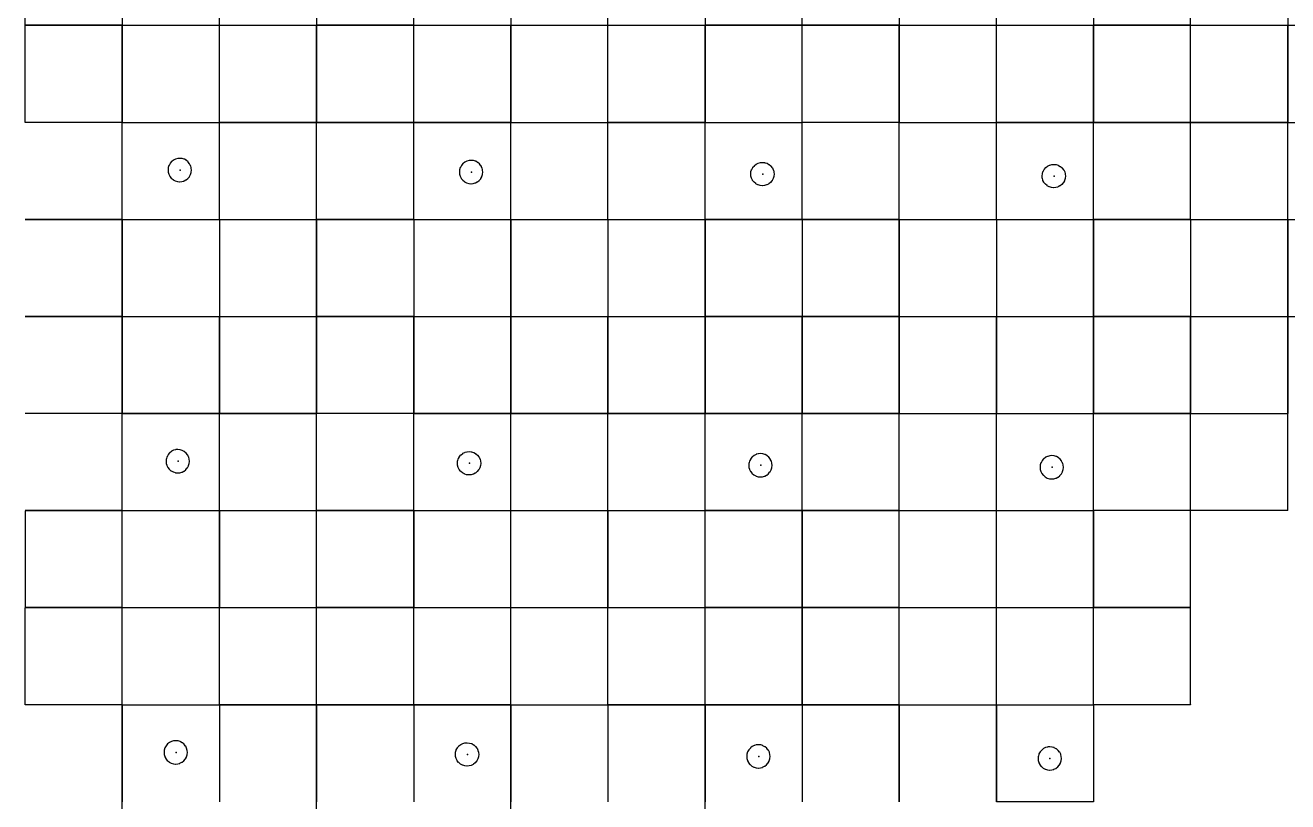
# Model space of a CAD drawing. Header units: metres. Extents: x 0 to 398, y -24 to 612.
# Drawn here: x 108 to 225, y 135 to 207 of the extents above; entities that cross this region are included whole.
import ezdxf

# ---------------------------------------------------------------- set-up
doc = ezdxf.new("R2010")
doc.units = ezdxf.units.M
doc.layers.add('LAYER_01_CUT', color=7, linetype='Continuous')
doc.layers.add('LAYER_04_GRID', color=7, linetype='Continuous')

msp = doc.modelspace()

# ---------------------------------------------------------------- linework, layer by layer
at = {"layer": 'LAYER_01_CUT'}
for points in [[(116.99, 198), (108, 198), (108, 206.99), (108, 207), (108, 215.99), (108, 216), (108, 224.99)], [(134.99, 198), (126, 198), (126, 206.99), (126, 207), (126, 215.99), (126, 216), (126, 224.99)], [(152.99, 198), (144, 198), (144, 206.99), (144, 207), (144, 215.99), (144, 216), (144, 224.99)], [(170.99, 198), (162, 198), (162, 206.99), (162, 207), (162, 215.99), (162, 216), (162, 224.99)], [(188.99, 198), (180, 198), (180, 206.99), (180, 207), (180, 215.99), (180, 216), (180, 224.99)], [(206.99, 198), (198, 198), (198, 206.99), (198, 207), (198, 215.99), (198, 216), (198, 224.99)], [(224.99, 198), (216, 198), (216, 206.99), (216, 207), (216, 215.99), (216, 216), (216, 224.99)], [(117, 215.99), (117, 207), (117, 207.01)], [(135, 215.99), (135, 207), (135, 207.01)], [(153, 215.99), (153, 207), (153, 207.01)], [(171, 215.99), (171, 207), (171, 207.01)], [(189, 215.99), (189, 207), (189, 207.01)], [(207, 215.99), (207, 207), (207, 207.01)], [(225, 215.99), (225, 207), (225, 207.01)], [(108, 207), (116.99, 207)], [(108, 207), (108.01, 207)], [(117, 207), (108.01, 207)], [(117, 207), (116.99, 207)], [(117, 198.01), (117, 207)], [(117, 207), (117, 206.99)], [(117, 207), (125.99, 207)], [(117, 207), (117.01, 207)], [(117, 206.99), (117, 198), (125.99, 198)], [(117.01, 207), (126, 207)], [(125.99, 207), (126, 207)], [(126, 207), (126, 207.01)], [(126.01, 207), (126, 207)], [(126, 198.01), (126, 207)], [(126, 207), (134.99, 207)], [(126.01, 207), (135, 207)], [(135, 207), (134.99, 207)], [(135, 198.01), (135, 207)], [(135, 207), (135, 206.99)], [(135, 207), (143.99, 207)], [(135, 207), (135.01, 207)], [(135, 206.99), (135, 198), (143.99, 198)], [(144, 207), (135.01, 207)], [(144, 207), (143.99, 207)], [(144, 207), (144, 207.01)], [(144, 198.01), (144, 207)], [(144, 207), (152.99, 207)], [(144, 207), (144.01, 207)], [(144.01, 207), (153, 207)], [(152.99, 207), (153, 207)], [(153.01, 207), (153, 207)], [(153, 198.01), (153, 207)], [(153, 207), (153, 206.99)], [(153, 207), (161.99, 207)], [(153, 206.99), (153, 198), (161.99, 198)], [(153.01, 207), (162, 207)], [(162, 207), (161.99, 207)], [(162, 207), (162, 207.01)], [(162, 198.01), (162, 207)], [(162, 207), (170.99, 207)], [(162, 207), (162.01, 207)], [(162.01, 207), (171, 207)], [(170.99, 207), (171, 207)], [(179.99, 207), (171, 207)], [(171.01, 207), (171, 207)], [(171, 198.01), (171, 207)], [(171, 207), (171, 206.99)], [(171, 206.99), (171, 198), (179.99, 198)], [(171.01, 207), (180, 207)], [(179.99, 207), (180, 207)], [(180, 207), (180, 207.01)], [(180, 198.01), (180, 207)], [(180, 207), (188.99, 207)], [(180, 207), (180.01, 207)], [(189, 207), (180.01, 207)], [(189, 207), (188.99, 207)], [(189, 198.01), (189, 207)], [(189, 207), (189, 206.99)], [(189, 207), (197.99, 207)], [(189, 207), (189.01, 207)], [(189, 206.99), (189, 198), (197.99, 198)], [(189.01, 207), (198, 207)], [(197.99, 207), (198, 207)], [(198, 207), (198, 207.01)], [(198.01, 207), (198, 207)], [(198, 198.01), (198, 207)], [(198, 207), (206.99, 207)], [(198.01, 207), (207, 207)], [(207, 207), (206.99, 207)], [(207, 198.01), (207, 207)], [(207, 207), (207, 206.99)], [(207, 207), (215.99, 207)], [(207, 207), (207.01, 207)], [(207, 206.99), (207, 198), (215.99, 198)], [(216, 207), (207.01, 207)], [(216, 207), (215.99, 207)], [(216, 207), (216, 207.01)], [(216, 198.01), (216, 207)], [(216, 207), (224.99, 207)], [(216, 207), (216.01, 207)], [(216.01, 207), (225, 207)], [(224.99, 207), (225, 207)], [(225.01, 207), (225, 207)], [(225, 198.01), (225, 207)], [(225, 207), (225, 206.99)], [(225, 207), (233.99, 207)], [(225, 206.99), (225, 198), (233.99, 198)], [(108, 198), (108.01, 198)], [(117, 198), (108.01, 198)], [(117, 198), (116.99, 198)], [(116.99, 180), (117, 180), (117, 188.99), (117, 189), (117, 197.99)], [(117, 198.01), (117, 198)], [(117, 197.99), (117, 198)], [(117, 189.01), (117, 198)], [(117, 198), (117.01, 198)], [(117.01, 198), (126, 198)], [(125.99, 198), (126, 198)], [(125.99, 189), (126, 189), (126, 197.99)], [(126, 198.01), (126, 198)], [(126.01, 198), (126, 198)], [(126, 197.99), (126, 198)], [(126, 189.01), (126, 198)], [(126.01, 198), (135, 198)], [(135, 198), (134.99, 198)], [(134.99, 180), (135, 180), (135, 188.99), (135, 189), (135, 197.99)], [(135, 198.01), (135, 198)], [(135, 197.99), (135, 198)], [(135, 189.01), (135, 198)], [(135, 198), (135.01, 198)], [(144, 198), (135.01, 198)], [(144, 198), (143.99, 198)], [(143.99, 189), (144, 189), (144, 197.99)], [(144, 198.01), (144, 198)], [(144, 197.99), (144, 198)], [(144, 189.01), (144, 198)], [(144, 198), (144.01, 198)], [(144.01, 198), (153, 198)], [(152.99, 198), (153, 198)], [(152.99, 180), (153, 180), (153, 188.99), (153, 189), (153, 197.99)], [(153, 198.01), (153, 198)], [(153.01, 198), (153, 198)], [(153, 197.99), (153, 198)], [(153, 189.01), (153, 198)], [(153.01, 198), (162, 198)], [(162, 198), (161.99, 198)], [(161.99, 189), (162, 189), (162, 197.99)], [(162, 198.01), (162, 198)], [(162, 197.99), (162, 198)], [(162, 189.01), (162, 198)], [(162, 198), (162.01, 198)], [(162.01, 198), (171, 198)], [(170.99, 198), (171, 198)], [(170.99, 180), (171, 180), (171, 188.99), (171, 189), (171, 197.99)], [(171, 198.01), (171, 198)], [(171.01, 198), (171, 198)], [(171, 197.99), (171, 198)], [(171, 189.01), (171, 198)], [(171.01, 198), (180, 198)], [(179.99, 198), (180, 198)], [(179.99, 189), (180, 189), (180, 197.99)], [(180, 198.01), (180, 198)], [(180, 197.99), (180, 198)], [(180, 189.01), (180, 198)], [(180, 198), (180.01, 198)], [(189, 198), (180.01, 198)], [(189, 198), (188.99, 198)], [(188.99, 180), (189, 180), (189, 188.99), (189, 189), (189, 197.99)], [(189, 198.01), (189, 198)], [(189, 197.99), (189, 198)], [(189, 189.01), (189, 198)], [(189, 198), (189.01, 198)], [(189.01, 198), (198, 198)], [(197.99, 198), (198, 198)], [(197.99, 189), (198, 189), (198, 197.99)], [(198, 198.01), (198, 198)], [(198.01, 198), (198, 198)], [(198, 197.99), (198, 198)], [(198, 189.01), (198, 198)], [(198.01, 198), (207, 198)], [(207, 198), (206.99, 198)], [(206.99, 180), (207, 180), (207, 188.99), (207, 189), (207, 197.99)], [(207, 198.01), (207, 198)], [(207, 197.99), (207, 198)], [(207, 189.01), (207, 198)], [(207, 198), (207.01, 198)], [(216, 198), (207.01, 198)], [(216, 198), (215.99, 198)], [(215.99, 189), (216, 189), (216, 197.99)], [(216, 198.01), (216, 198)], [(216, 197.99), (216, 198)], [(216, 189.01), (216, 198)], [(216, 198), (216.01, 198)], [(216.01, 198), (225, 198)], [(224.99, 198), (225, 198)], [(224.99, 180), (225, 180), (225, 188.99), (225, 189), (225, 197.99)], [(225, 198.01), (225, 198)], [(225.01, 198), (225, 198)], [(225, 197.99), (225, 198)], [(225, 189.01), (225, 198)], [(123.24, 194.16), (123.23, 194.16), (123.11, 194.32), (123.1, 194.33), (122.95, 194.46), (122.93, 194.47), (122.93, 194.48), (122.75, 194.57), (122.74, 194.58), (122.73, 194.58), (122.55, 194.64), (122.54, 194.64), (122.53, 194.64), (122.34, 194.66), (122.33, 194.66), (122.32, 194.66), (122.14, 194.65), (122.14, 194.64), (122.13, 194.64), (121.94, 194.59), (121.94, 194.59), (121.93, 194.59), (121.75, 194.5), (121.74, 194.49), (121.74, 194.49), (121.58, 194.36), (121.57, 194.36), (121.44, 194.2), (121.43, 194.19), (121.42, 194.18), (121.33, 194), (121.32, 194), (121.32, 193.99), (121.26, 193.8), (121.26, 193.79), (121.26, 193.78), (121.24, 193.59), (121.24, 193.58), (121.24, 193.58), (121.25, 193.4), (121.26, 193.39), (121.26, 193.38), (121.31, 193.2), (121.31, 193.19), (121.31, 193.18), (121.4, 193), (121.41, 193), (121.41, 192.99), (121.54, 192.83), (121.54, 192.82), (121.7, 192.69), (121.71, 192.68), (121.72, 192.68), (121.9, 192.58), (121.9, 192.58), (121.91, 192.57), (122.1, 192.52), (122.11, 192.51), (122.12, 192.51), (122.31, 192.49), (122.32, 192.49), (122.32, 192.49), (122.5, 192.51), (122.51, 192.51), (122.52, 192.51), (122.7, 192.56), (122.71, 192.57), (122.72, 192.57), (122.9, 192.66), (122.9, 192.66), (122.91, 192.67), (123.07, 192.79), (123.08, 192.8), (123.21, 192.95), (123.22, 192.97), (123.22, 192.97), (123.32, 193.15), (123.32, 193.16), (123.33, 193.17), (123.38, 193.35), (123.39, 193.36), (123.39, 193.37), (123.41, 193.56), (123.41, 193.57), (123.41, 193.58), (123.39, 193.76), (123.39, 193.76), (123.39, 193.77), (123.34, 193.96), (123.34, 193.96), (123.33, 193.97), (123.24, 194.15), (123.24, 194.16)], [(148.33, 193.82), (148.32, 193.81), (148.32, 193.8), (148.26, 193.61), (148.26, 193.6), (148.26, 193.6), (148.24, 193.41), (148.24, 193.4), (148.24, 193.39), (148.25, 193.21), (148.25, 193.2), (148.26, 193.2), (148.31, 193.01), (148.31, 193), (148.31, 193), (148.4, 192.82), (148.41, 192.81), (148.41, 192.8), (148.54, 192.64), (148.54, 192.64), (148.7, 192.51), (148.71, 192.5), (148.72, 192.49), (148.9, 192.4), (148.9, 192.39), (148.91, 192.39), (149.1, 192.33), (149.11, 192.33), (149.12, 192.33), (149.31, 192.31), (149.31, 192.31), (149.32, 192.31), (149.5, 192.32), (149.51, 192.32), (149.52, 192.33), (149.7, 192.38), (149.71, 192.38), (149.72, 192.38), (149.89, 192.47), (149.9, 192.48), (149.91, 192.48), (150.07, 192.61), (150.07, 192.61), (150.21, 192.77), (150.22, 192.78), (150.22, 192.79), (150.32, 192.96), (150.32, 192.97), (150.32, 192.98), (150.38, 193.17), (150.38, 193.18), (150.39, 193.18), (150.4, 193.37), (150.41, 193.38), (150.4, 193.39), (150.39, 193.57), (150.39, 193.58), (150.39, 193.59), (150.34, 193.77), (150.33, 193.78), (150.33, 193.79), (150.24, 193.96), (150.24, 193.97), (150.23, 193.98), (150.11, 194.14), (150.1, 194.14), (149.95, 194.27), (149.93, 194.29), (149.93, 194.29), (149.75, 194.39), (149.74, 194.39), (149.73, 194.39), (149.54, 194.45), (149.54, 194.45), (149.53, 194.45), (149.34, 194.47), (149.33, 194.47), (149.32, 194.47), (149.14, 194.46), (149.13, 194.46), (149.13, 194.46), (148.94, 194.4), (148.94, 194.4), (148.93, 194.4), (148.75, 194.31), (148.74, 194.31), (148.74, 194.3), (148.58, 194.18), (148.57, 194.17), (148.44, 194.01), (148.43, 194), (148.42, 193.99), (148.33, 193.82)], [(175.71, 192.31), (175.7, 192.32), (175.54, 192.45), (175.54, 192.46), (175.41, 192.62), (175.41, 192.62), (175.4, 192.63), (175.31, 192.81), (175.31, 192.82), (175.31, 192.83), (175.26, 193.01), (175.25, 193.02), (175.25, 193.02), (175.24, 193.2), (175.24, 193.21), (175.24, 193.22), (175.26, 193.41), (175.26, 193.42), (175.26, 193.43), (175.32, 193.61), (175.32, 193.62), (175.33, 193.63), (175.42, 193.81), (175.43, 193.81), (175.44, 193.83), (175.57, 193.98), (175.58, 193.99), (175.73, 194.11), (175.74, 194.12), (175.75, 194.12), (175.93, 194.21), (175.93, 194.22), (175.94, 194.22), (176.13, 194.27), (176.13, 194.27), (176.14, 194.27), (176.32, 194.29), (176.33, 194.29), (176.34, 194.29), (176.53, 194.27), (176.54, 194.27), (176.54, 194.26), (176.73, 194.21), (176.74, 194.2), (176.75, 194.2), (176.92, 194.1), (176.93, 194.1), (176.95, 194.09), (177.1, 193.96), (177.11, 193.95), (177.23, 193.79), (177.24, 193.78), (177.24, 193.78), (177.33, 193.6), (177.33, 193.59), (177.34, 193.58), (177.39, 193.4), (177.39, 193.39), (177.39, 193.38), (177.4, 193.2), (177.4, 193.2), (177.4, 193.19), (177.38, 193), (177.38, 192.99), (177.38, 192.98), (177.32, 192.79), (177.32, 192.79), (177.32, 192.78), (177.22, 192.6), (177.22, 192.59), (177.2, 192.58), (177.07, 192.42), (177.07, 192.42), (176.91, 192.29), (176.9, 192.29), (176.89, 192.28), (176.72, 192.2), (176.71, 192.19), (176.7, 192.19), (176.52, 192.14), (176.51, 192.14), (176.5, 192.14), (176.32, 192.12), (176.31, 192.12), (176.31, 192.12), (176.12, 192.14), (176.11, 192.14), (176.1, 192.14), (175.91, 192.2), (175.9, 192.2), (175.9, 192.21), (175.72, 192.3), (175.71, 192.31)], [(202.93, 194.03), (202.93, 194.03), (202.94, 194.03), (203.13, 194.08), (203.13, 194.08), (203.14, 194.09), (203.32, 194.1), (203.33, 194.1), (203.34, 194.1), (203.53, 194.08), (203.54, 194.08), (203.54, 194.08), (203.73, 194.02), (203.74, 194.02), (203.75, 194.01), (203.92, 193.92), (203.93, 193.91), (203.94, 193.9), (204.1, 193.77), (204.11, 193.76), (204.23, 193.6), (204.24, 193.6), (204.24, 193.59), (204.33, 193.41), (204.33, 193.4), (204.34, 193.4), (204.39, 193.21), (204.39, 193.2), (204.39, 193.2), (204.4, 193.02), (204.4, 193.01), (204.4, 193), (204.38, 192.81), (204.38, 192.8), (204.38, 192.8), (204.32, 192.61), (204.32, 192.6), (204.32, 192.59), (204.22, 192.41), (204.22, 192.41), (204.2, 192.39), (204.07, 192.24), (204.07, 192.23), (203.91, 192.11), (203.9, 192.1), (203.89, 192.1), (203.72, 192.01), (203.71, 192.01), (203.7, 192), (203.52, 191.95), (203.51, 191.95), (203.5, 191.95), (203.32, 191.93), (203.31, 191.93), (203.3, 191.93), (203.11, 191.95), (203.11, 191.96), (203.1, 191.96), (202.91, 192.02), (202.9, 192.02), (202.89, 192.02), (202.72, 192.12), (202.71, 192.12), (202.7, 192.13), (202.54, 192.26), (202.54, 192.27), (202.41, 192.43), (202.41, 192.44), (202.4, 192.45), (202.31, 192.62), (202.31, 192.63), (202.31, 192.64), (202.26, 192.82), (202.25, 192.83), (202.25, 192.84), (202.24, 193.02), (202.24, 193.03), (202.24, 193.03), (202.26, 193.22), (202.26, 193.23), (202.26, 193.24), (202.32, 193.43), (202.32, 193.44), (202.33, 193.44), (202.42, 193.62), (202.43, 193.63), (202.44, 193.64), (202.57, 193.8), (202.57, 193.8), (202.73, 193.93), (202.74, 193.93), (202.75, 193.94), (202.93, 194.03)], [(108, 189), (116.99, 189)], [(108, 189), (108.01, 189)], [(117, 189), (108.01, 189)], [(117, 189), (116.99, 189)], [(117, 189), (117, 189.01)], [(117, 189), (117, 180.01)], [(117, 189), (125.99, 189)], [(117, 189), (117.01, 189)], [(117.01, 189), (126, 189)], [(126, 189), (126, 189.01)], [(126.01, 189), (126, 189)], [(126, 189), (126, 188.99)], [(126, 189), (126, 180.01)], [(126, 189), (134.99, 189)], [(126, 188.99), (126, 180), (126, 180.01)], [(126.01, 189), (135, 189)], [(135, 189), (134.99, 189)], [(135, 189), (135, 189.01)], [(135, 189), (135, 180.01)], [(135, 189), (143.99, 189)], [(135, 189), (135.01, 189)], [(144, 189), (135.01, 189)], [(144, 189), (144, 189.01)], [(144, 189), (144, 188.99)], [(144, 189), (144, 180.01)], [(144, 189), (152.99, 189)], [(144, 189), (144.01, 189)], [(144, 188.99), (144, 180), (144, 180.01)], [(144.01, 189), (153, 189)], [(152.99, 189), (153, 189)], [(153, 189), (153, 189.01)], [(153.01, 189), (153, 189)], [(153, 189), (153, 180.01)], [(153, 189), (161.99, 189)], [(153.01, 189), (162, 189)], [(162, 189), (162, 189.01)], [(162, 189), (162, 188.99)], [(162, 189), (162, 180.01)], [(162, 189), (170.99, 189)], [(162, 189), (162.01, 189)], [(162, 188.99), (162, 180), (162, 180.01)], [(162.01, 189), (171, 189)], [(170.99, 189), (171, 189)], [(171, 189), (171, 189.01)], [(179.99, 189), (171, 189)], [(171.01, 189), (171, 189)], [(171, 189), (171, 180.01)], [(171.01, 189), (180, 189)], [(180, 189), (180, 189.01)], [(180, 189), (180, 188.99)], [(180, 189), (180, 180.01)], [(180, 189), (188.99, 189)], [(180, 189), (180.01, 189)], [(180, 188.99), (180, 180), (180, 180.01)], [(189, 189), (180.01, 189)], [(189, 189), (188.99, 189)], [(189, 189), (189, 189.01)], [(189, 189), (189, 180.01)], [(189, 189), (197.99, 189)], [(189, 189), (189.01, 189)], [(189.01, 189), (198, 189)], [(198, 189), (198, 189.01)], [(198.01, 189), (198, 189)], [(198, 189), (198, 188.99)], [(198, 189), (198, 180.01)], [(198, 189), (206.99, 189)], [(198, 188.99), (198, 180), (198, 180.01)], [(198.01, 189), (207, 189)], [(207, 189), (206.99, 189)], [(207, 189), (207, 189.01)], [(207, 189), (207, 180.01)], [(207, 189), (215.99, 189)], [(207, 189), (207.01, 189)], [(216, 189), (207.01, 189)], [(216, 189), (216, 189.01)], [(216, 189), (216, 188.99)], [(216, 189), (216, 180.01)], [(216, 189), (224.99, 189)], [(216, 189), (216.01, 189)], [(216, 188.99), (216, 180), (216, 180.01)], [(216.01, 189), (225, 189)], [(224.99, 189), (225, 189)], [(225, 189), (225, 189.01)], [(225.01, 189), (225, 189)], [(225, 189), (225, 180.01)], [(225, 189), (233.99, 189)], [(108, 180), (116.99, 180)], [(108, 180), (108.01, 180)], [(117, 180), (108.01, 180)], [(117, 180), (117, 180.01)], [(117, 179.99), (117, 180)], [(117, 171.01), (117, 180)], [(117, 180), (125.99, 180)], [(117, 180), (117.01, 180)], [(117, 179.99), (117, 171)], [(117.01, 180), (126, 180)], [(125.99, 180), (126, 180)], [(126.01, 180), (126, 180)], [(126, 179.99), (126, 180)], [(126, 171.01), (126, 180)], [(126, 180), (134.99, 180)], [(126, 179.99), (126, 171)], [(126.01, 180), (135, 180)], [(135, 180), (135, 180.01)], [(135, 179.99), (135, 180)], [(135, 171.01), (135, 180)], [(135, 180), (143.99, 180)], [(135, 180), (135.01, 180)], [(135, 179.99), (135, 171)], [(144, 180), (135.01, 180)], [(144, 180), (143.99, 180)], [(144, 179.99), (144, 180)], [(144, 171.01), (144, 180)], [(144, 180), (152.99, 180)], [(144, 180), (144.01, 180)], [(144, 179.99), (144, 171)], [(144.01, 180), (153, 180)], [(153, 180), (153, 180.01)], [(153.01, 180), (153, 180)], [(153, 179.99), (153, 180)], [(153, 171.01), (153, 180)], [(153, 180), (161.99, 180)], [(153, 179.99), (153, 171)], [(153.01, 180), (162, 180)], [(162, 180), (161.99, 180)], [(162, 179.99), (162, 180)], [(162, 171.01), (162, 180)], [(162, 180), (170.99, 180)], [(162, 180), (162.01, 180)], [(162, 179.99), (162, 171)], [(162.01, 180), (171, 180)], [(171, 180), (171, 180.01)], [(179.99, 180), (171, 180)], [(171.01, 180), (171, 180)], [(171, 179.99), (171, 180)], [(171, 171.01), (171, 180)], [(171, 179.99), (171, 171)], [(171.01, 180), (180, 180)], [(179.99, 180), (180, 180)], [(180, 179.99), (180, 180)], [(180, 171.01), (180, 180)], [(180, 180), (188.99, 180)], [(180, 180), (180.01, 180)], [(180, 179.99), (180, 171), (188.99, 171)], [(189, 180), (180.01, 180)], [(189, 180), (189, 180.01)], [(189, 179.99), (189, 180)], [(189, 171.01), (189, 180)], [(189, 180), (197.99, 180)], [(189, 180), (189.01, 180)], [(189, 179.99), (189, 171)], [(189.01, 180), (198, 180)], [(197.99, 180), (198, 180)], [(198.01, 180), (198, 180)], [(198, 179.99), (198, 180)], [(198, 171.01), (198, 180)], [(198, 180), (206.99, 180)], [(198, 179.99), (198, 171)], [(198.01, 180), (207, 180)], [(207, 180), (207, 180.01)], [(207, 179.99), (207, 180)], [(207, 171.01), (207, 180)], [(207, 180), (215.99, 180)], [(207, 180), (207.01, 180)], [(207, 179.99), (207, 171)], [(216, 180), (207.01, 180)], [(216, 180), (215.99, 180)], [(216, 179.99), (216, 180)], [(216, 171.01), (216, 180)], [(216, 180), (224.99, 180)], [(216, 180), (216.01, 180)], [(216, 179.99), (216, 171)], [(216.01, 180), (225, 180)], [(225, 180), (225, 180.01)], [(225.01, 180), (225, 180)], [(225, 179.99), (225, 180)], [(225, 171.01), (225, 180)], [(225, 180), (233.99, 180)], [(225, 179.99), (225, 171)], [(116.99, 171), (108, 171), (108.01, 171)], [(108, 161.99), (108, 153), (116.99, 153), (117, 153), (117, 161.99), (117, 162), (117, 170.99)], [(117, 171), (108.01, 171)], [(117, 171), (116.99, 171)], [(117, 171.01), (117, 171)], [(125.99, 171), (117, 171), (117.01, 171)], [(117, 170.99), (117, 171)], [(117, 162.01), (117, 171)], [(117.01, 171), (126, 171)], [(125.99, 171), (126, 171)], [(125.99, 162), (126, 162), (126, 170.99)], [(126, 171.01), (126, 171)], [(134.99, 171), (126, 171), (126.01, 171)], [(126, 170.99), (126, 171)], [(126, 162.01), (126, 171)], [(126, 161.99), (126, 153), (134.99, 153), (135, 153), (135, 161.99), (135, 162), (135, 170.99)], [(126.01, 171), (135, 171)], [(135, 171), (134.99, 171)], [(135, 171.01), (135, 171)], [(143.99, 171), (135, 171), (135.01, 171)], [(135, 170.99), (135, 171)], [(135, 162.01), (135, 171)], [(144, 171), (135.01, 171)], [(144, 171), (143.99, 171)], [(143.99, 162), (144, 162), (144, 170.99)], [(144, 171.01), (144, 171)], [(152.99, 171), (144, 171), (144.01, 171)], [(144, 170.99), (144, 171)], [(144, 162.01), (144, 171)], [(144, 161.99), (144, 153), (152.99, 153), (153, 153), (153, 161.99), (153, 162), (153, 170.99)], [(144.01, 171), (153, 171)], [(152.99, 171), (153, 171)], [(153, 171.01), (153, 171)], [(161.99, 171), (153, 171), (153.01, 171)], [(153, 170.99), (153, 171)], [(153, 162.01), (153, 171)], [(153.01, 171), (162, 171)], [(162, 171), (161.99, 171)], [(161.99, 162), (162, 162), (162, 170.99)], [(162, 171.01), (162, 171)], [(170.99, 171), (162, 171), (162.01, 171)], [(162, 170.99), (162, 171)], [(162, 162.01), (162, 171)], [(162, 161.99), (162, 153), (170.99, 153), (171, 153), (171, 161.99), (171, 162), (171, 170.99)], [(162.01, 171), (171, 171)], [(170.99, 171), (171, 171)], [(171, 171.01), (171, 171)], [(179.99, 171), (171, 171), (171.01, 171)], [(171, 170.99), (171, 171)], [(171, 162.01), (171, 171)], [(171.01, 171), (180, 171)], [(179.99, 171), (180, 171)], [(179.99, 162), (180, 162), (180, 170.99)], [(180, 171.01), (180, 171)], [(180, 170.99), (180, 171)], [(180, 162.01), (180, 171)], [(180, 171), (180.01, 171)], [(189, 171), (180.01, 171)], [(189, 171), (188.99, 171)], [(189, 171.01), (189, 171)], [(189, 135), (189, 143.99), (189, 144), (189, 152.99), (189, 153), (189, 161.99), (189, 162), (189, 170.99), (189, 171), (197.99, 171), (198, 171), (206.99, 171), (207, 171), (215.99, 171), (216, 171), (224.99, 171), (225, 171), (225.01, 171)], [(189, 162.01), (189, 171)], [(189, 171), (189.01, 171)], [(189.01, 171), (198, 171)], [(198, 171.01), (198, 171)], [(198.01, 171), (198, 171)], [(198, 170.99), (198, 171)], [(198, 162.01), (198, 171)], [(207, 135.01), (207, 135), (198.01, 135), (198, 135), (198, 143.99), (198, 144), (198, 152.99), (198, 153), (198, 161.99), (198, 162), (198, 170.99)], [(198.01, 171), (207, 171)], [(207, 171.01), (207, 171)], [(207, 170.99), (207, 171)], [(207, 162.01), (207, 171)], [(207, 171), (207.01, 171)], [(215.99, 162), (207, 162), (207, 170.99)], [(216, 171), (207.01, 171)], [(216, 171.01), (216, 171)], [(216, 170.99), (216, 171)], [(216, 162.01), (216, 171)], [(216, 171), (216.01, 171)], [(225, 162.01), (225, 162), (216.01, 162), (216, 162), (216, 170.99)], [(216.01, 171), (225, 171)], [(225, 171.01), (225, 171)], [(225, 162.01), (225, 171)], [(121.56, 167.5), (121.56, 167.49), (121.55, 167.49), (121.39, 167.36), (121.38, 167.36), (121.25, 167.2), (121.24, 167.19), (121.24, 167.18), (121.14, 167), (121.14, 167), (121.13, 166.99), (121.08, 166.8), (121.07, 166.79), (121.07, 166.78), (121.05, 166.59), (121.05, 166.59), (121.05, 166.58), (121.07, 166.4), (121.07, 166.39), (121.07, 166.38), (121.12, 166.2), (121.12, 166.19), (121.13, 166.18), (121.22, 166.01), (121.22, 166), (121.23, 165.99), (121.35, 165.83), (121.36, 165.82), (121.51, 165.69), (121.53, 165.68), (121.53, 165.68), (121.71, 165.58), (121.72, 165.58), (121.73, 165.58), (121.91, 165.52), (121.92, 165.52), (121.93, 165.51), (122.12, 165.49), (122.13, 165.49), (122.14, 165.49), (122.32, 165.51), (122.32, 165.51), (122.33, 165.51), (122.51, 165.56), (122.52, 165.57), (122.53, 165.57), (122.71, 165.66), (122.72, 165.66), (122.72, 165.67), (122.88, 165.79), (122.89, 165.8), (123.02, 165.95), (123.03, 165.97), (123.04, 165.97), (123.13, 166.15), (123.14, 166.16), (123.14, 166.17), (123.2, 166.36), (123.2, 166.36), (123.2, 166.37), (123.22, 166.56), (123.22, 166.57), (123.22, 166.58), (123.2, 166.76), (123.2, 166.76), (123.2, 166.77), (123.15, 166.96), (123.15, 166.96), (123.14, 166.97), (123.06, 167.15), (123.05, 167.16), (123.05, 167.16), (122.92, 167.32), (122.92, 167.33), (122.76, 167.46), (122.75, 167.47), (122.74, 167.48), (122.56, 167.57), (122.55, 167.58), (122.55, 167.58), (122.36, 167.64), (122.35, 167.64), (122.34, 167.64), (122.15, 167.66), (122.14, 167.66), (122.14, 167.66), (121.96, 167.65), (121.95, 167.64), (121.94, 167.64), (121.76, 167.59), (121.75, 167.59), (121.74, 167.59), (121.56, 167.5)], [(150.2, 166.18), (150.2, 166.17), (150.14, 165.98), (150.14, 165.97), (150.13, 165.96), (150.04, 165.79), (150.03, 165.78), (150.02, 165.77), (149.89, 165.61), (149.88, 165.61), (149.72, 165.48), (149.72, 165.48), (149.71, 165.47), (149.53, 165.38), (149.52, 165.38), (149.51, 165.38), (149.33, 165.33), (149.32, 165.32), (149.32, 165.32), (149.14, 165.31), (149.13, 165.31), (149.12, 165.31), (148.93, 165.33), (148.92, 165.33), (148.91, 165.33), (148.73, 165.39), (148.72, 165.39), (148.71, 165.4), (148.53, 165.49), (148.53, 165.5), (148.51, 165.51), (148.36, 165.64), (148.35, 165.65), (148.23, 165.8), (148.22, 165.81), (148.22, 165.82), (148.13, 166), (148.12, 166), (148.12, 166.01), (148.07, 166.2), (148.07, 166.2), (148.07, 166.21), (148.05, 166.39), (148.05, 166.4), (148.05, 166.41), (148.07, 166.6), (148.07, 166.61), (148.08, 166.61), (148.13, 166.8), (148.14, 166.81), (148.14, 166.82), (148.24, 166.99), (148.24, 167), (148.25, 167.02), (148.38, 167.17), (148.39, 167.18), (148.55, 167.3), (148.56, 167.31), (148.56, 167.31), (148.74, 167.4), (148.75, 167.4), (148.76, 167.41), (148.94, 167.46), (148.95, 167.46), (148.96, 167.46), (149.14, 167.47), (149.14, 167.47), (149.15, 167.47), (149.34, 167.45), (149.35, 167.45), (149.36, 167.45), (149.55, 167.39), (149.55, 167.39), (149.56, 167.39), (149.74, 167.29), (149.75, 167.29), (149.76, 167.27), (149.92, 167.14), (149.92, 167.14), (150.05, 166.98), (150.05, 166.97), (150.06, 166.96), (150.14, 166.79), (150.15, 166.78), (150.15, 166.77), (150.2, 166.59), (150.2, 166.58), (150.2, 166.57), (150.22, 166.39), (150.22, 166.38), (150.22, 166.38), (150.2, 166.19), (150.2, 166.18)], [(175.14, 166.63), (175.14, 166.62), (175.13, 166.62), (175.08, 166.43), (175.07, 166.42), (175.07, 166.41), (175.05, 166.22), (175.05, 166.21), (175.05, 166.2), (175.07, 166.03), (175.07, 166.02), (175.07, 166.01), (175.12, 165.83), (175.12, 165.82), (175.13, 165.81), (175.22, 165.63), (175.22, 165.63), (175.23, 165.62), (175.35, 165.46), (175.36, 165.45), (175.51, 165.32), (175.52, 165.31), (175.53, 165.31), (175.71, 165.21), (175.72, 165.21), (175.73, 165.2), (175.91, 165.14), (175.92, 165.14), (175.93, 165.14), (176.12, 165.12), (176.13, 165.12), (176.14, 165.12), (176.31, 165.14), (176.32, 165.14), (176.33, 165.14), (176.51, 165.19), (176.52, 165.19), (176.53, 165.2), (176.71, 165.29), (176.71, 165.29), (176.72, 165.29), (176.88, 165.42), (176.89, 165.43), (177.02, 165.58), (177.03, 165.59), (177.03, 165.6), (177.13, 165.78), (177.13, 165.79), (177.14, 165.79), (177.2, 165.98), (177.2, 165.99), (177.2, 166), (177.22, 166.19), (177.22, 166.2), (177.22, 166.2), (177.2, 166.38), (177.2, 166.39), (177.2, 166.4), (177.15, 166.58), (177.15, 166.59), (177.14, 166.6), (177.05, 166.78), (177.05, 166.78), (177.05, 166.79), (176.92, 166.95), (176.91, 166.96), (176.76, 167.09), (176.75, 167.1), (176.74, 167.1), (176.56, 167.2), (176.55, 167.2), (176.55, 167.21), (176.36, 167.26), (176.35, 167.27), (176.34, 167.27), (176.15, 167.29), (176.14, 167.29), (176.14, 167.29), (175.96, 167.27), (175.95, 167.27), (175.94, 167.27), (175.76, 167.22), (175.75, 167.22), (175.74, 167.21), (175.56, 167.12), (175.56, 167.12), (175.55, 167.11), (175.39, 166.99), (175.38, 166.98), (175.25, 166.83), (175.24, 166.82), (175.24, 166.81), (175.14, 166.63)], [(202.55, 166.93), (202.55, 166.93), (202.39, 166.8), (202.38, 166.8), (202.25, 166.64), (202.24, 166.63), (202.24, 166.62), (202.14, 166.44), (202.14, 166.44), (202.13, 166.43), (202.07, 166.24), (202.07, 166.23), (202.07, 166.22), (202.05, 166.03), (202.05, 166.03), (202.05, 166.02), (202.07, 165.84), (202.07, 165.83), (202.07, 165.82), (202.12, 165.64), (202.12, 165.63), (202.13, 165.62), (202.21, 165.45), (202.22, 165.44), (202.22, 165.43), (202.35, 165.27), (202.36, 165.27), (202.51, 165.13), (202.52, 165.12), (202.53, 165.12), (202.71, 165.02), (202.72, 165.02), (202.72, 165.02), (202.91, 164.96), (202.92, 164.96), (202.93, 164.95), (203.12, 164.94), (203.13, 164.93), (203.13, 164.94), (203.31, 164.95), (203.32, 164.95), (203.33, 164.95), (203.51, 165), (203.52, 165.01), (203.53, 165.01), (203.71, 165.1), (203.71, 165.1), (203.72, 165.11), (203.88, 165.23), (203.89, 165.24), (204.02, 165.39), (204.03, 165.41), (204.03, 165.42), (204.13, 165.59), (204.13, 165.6), (204.14, 165.61), (204.19, 165.8), (204.2, 165.8), (204.2, 165.81), (204.22, 166), (204.22, 166.01), (204.22, 166.02), (204.2, 166.2), (204.2, 166.21), (204.2, 166.21), (204.15, 166.4), (204.15, 166.4), (204.14, 166.41), (204.05, 166.59), (204.05, 166.6), (204.04, 166.6), (203.92, 166.76), (203.91, 166.77), (203.76, 166.9), (203.75, 166.91), (203.74, 166.92), (203.56, 167.01), (203.55, 167.02), (203.54, 167.02), (203.36, 167.08), (203.35, 167.08), (203.34, 167.08), (203.15, 167.1), (203.14, 167.1), (203.13, 167.1), (202.96, 167.09), (202.95, 167.09), (202.94, 167.08), (202.76, 167.03), (202.75, 167.03), (202.74, 167.03), (202.56, 166.94), (202.55, 166.93)], [(108, 162), (116.99, 162)], [(108, 162), (108.01, 162)], [(117, 162), (108.01, 162)], [(117, 162), (116.99, 162)], [(117, 162), (117, 162.01)], [(117, 153.01), (117, 162)], [(117, 162), (125.99, 162)], [(117, 162), (117.01, 162)], [(117.01, 162), (126, 162)], [(126, 162), (126, 162.01)], [(126.01, 162), (126, 162)], [(126, 153.01), (126, 162)], [(126, 162), (126, 161.99)], [(126, 162), (134.99, 162)], [(126.01, 162), (135, 162)], [(135, 162), (134.99, 162)], [(135, 162), (135, 162.01)], [(135, 153.01), (135, 162)], [(135, 162), (143.99, 162)], [(135, 162), (135.01, 162)], [(144, 162), (135.01, 162)], [(144, 162), (144, 162.01)], [(144, 153.01), (144, 162)], [(144, 162), (144, 161.99)], [(144, 162), (152.99, 162)], [(144, 162), (144.01, 162)], [(144.01, 162), (153, 162)], [(152.99, 162), (153, 162)], [(153, 162), (153, 162.01)], [(153.01, 162), (153, 162)], [(153, 153.01), (153, 162)], [(153, 162), (161.99, 162)], [(153.01, 162), (162, 162)], [(162, 162), (162, 162.01)], [(162, 153.01), (162, 162)], [(162, 162), (162, 161.99)], [(162, 162), (170.99, 162)], [(162, 162), (162.01, 162)], [(162.01, 162), (171, 162)], [(170.99, 162), (171, 162)], [(171, 162), (171, 162.01)], [(179.99, 162), (171, 162)], [(171.01, 162), (171, 162)], [(171, 153.01), (171, 162)], [(171.01, 162), (180, 162)], [(180, 162), (180, 162.01)], [(180, 153.01), (180, 162)], [(180, 162), (180, 161.99)], [(180, 162), (188.99, 162)], [(180, 162), (180.01, 162)], [(180, 161.99), (180, 153), (188.99, 153)], [(189, 162), (180.01, 162)], [(189, 162), (188.99, 162)], [(189, 162), (189, 162.01)], [(189, 153.01), (189, 162)], [(189, 162), (197.99, 162)], [(189, 162), (189.01, 162)], [(189.01, 162), (198, 162)], [(197.99, 162), (198, 162)], [(198, 162), (198, 162.01)], [(198.01, 162), (198, 162)], [(198, 153.01), (198, 162)], [(198, 162), (206.99, 162)], [(198.01, 162), (207, 162)], [(207, 162), (206.99, 162)], [(207, 162), (207, 162.01)], [(207, 153.01), (207, 162)], [(207, 162), (207, 161.99)], [(207, 162), (207.01, 162)], [(207, 161.99), (207, 153), (215.99, 153), (216, 153), (207.01, 153)], [(216, 162), (207.01, 162)], [(216, 162), (215.99, 162)], [(216, 162), (216, 162.01)], [(216, 153.01), (216, 162)], [(108, 153), (108.01, 153)], [(116.99, 144), (108, 144), (108, 152.99)], [(117, 153), (108.01, 153)], [(117, 153.01), (117, 153)], [(117, 152.99), (117, 153)], [(117, 144.01), (117, 153)], [(117, 153), (125.99, 153)], [(117, 153), (117.01, 153)], [(125.99, 126), (117, 126), (117, 134.99), (117, 135), (117, 143.99), (117, 144), (117, 152.99)], [(117.01, 153), (126, 153)], [(125.99, 153), (126, 153)], [(126, 153.01), (126, 153)], [(126.01, 153), (126, 153)], [(126, 152.99), (126, 153)], [(126, 144.01), (126, 153)], [(134.99, 144), (126, 144), (126, 152.99)], [(126.01, 153), (135, 153)], [(135, 153.01), (135, 153)], [(135, 152.99), (135, 153)], [(135, 144.01), (135, 153)], [(135, 153), (143.99, 153)], [(135, 153), (135.01, 153)], [(143.99, 126), (135, 126), (135, 134.99), (135, 135), (135, 143.99), (135, 144), (135, 152.99)], [(144, 153), (135.01, 153)], [(144, 153), (143.99, 153)], [(144, 153.01), (144, 153)], [(144, 152.99), (144, 153)], [(144, 144.01), (144, 153)], [(144, 153), (144.01, 153)], [(152.99, 144), (144, 144), (144, 152.99)], [(144.01, 153), (153, 153)], [(153, 153.01), (153, 153)], [(153.01, 153), (153, 153)], [(153, 152.99), (153, 153)], [(153, 144.01), (153, 153)], [(153, 153), (161.99, 153)], [(161.99, 126), (153, 126), (153, 134.99), (153, 135), (153, 143.99), (153, 144), (153, 152.99)], [(153.01, 153), (162, 153)], [(162, 153), (161.99, 153)], [(162, 153.01), (162, 153)], [(162, 152.99), (162, 153)], [(162, 144.01), (162, 153)], [(162, 153), (162.01, 153)], [(170.99, 144), (162, 144), (162, 152.99)], [(162.01, 153), (171, 153)], [(171, 153.01), (171, 153)], [(179.99, 153), (171, 153)], [(171.01, 153), (171, 153)], [(171, 152.99), (171, 153)], [(171, 144.01), (171, 153)], [(179.99, 126), (171, 126), (171, 134.99), (171, 135), (171, 143.99), (171, 144), (171, 152.99)], [(171.01, 153), (180, 153)], [(179.99, 153), (180, 153)], [(180, 153.01), (180, 153)], [(180, 152.99), (180, 153)], [(180, 144.01), (180, 153)], [(180, 153), (180.01, 153)], [(180, 152.99), (180, 144), (180, 144.01)], [(189, 153), (180.01, 153)], [(189, 153), (188.99, 153)], [(189, 153.01), (189, 153)], [(189, 144.01), (189, 153)], [(189, 153), (197.99, 153)], [(189, 153), (189.01, 153)], [(189.01, 153), (198, 153)], [(197.99, 153), (198, 153)], [(198, 153.01), (198, 153)], [(198.01, 153), (198, 153)], [(198, 144.01), (198, 153)], [(198, 153), (206.99, 153)], [(198.01, 153), (207, 153)], [(207, 153), (206.99, 153)], [(207, 153.01), (207, 153)], [(207, 152.99), (207, 153)], [(207, 144.01), (207, 153)], [(207, 153), (207.01, 153)], [(216, 144.01), (216, 144), (207.01, 144), (207, 144), (207, 152.99)], [(216, 153.01), (216, 153)], [(216, 144.01), (216, 153)], [(108, 144), (108.01, 144)], [(117, 144), (108.01, 144)], [(117, 144), (116.99, 144)], [(117, 144), (117, 144.01)], [(117, 144), (117, 135.01)], [(117, 144), (125.99, 144)], [(117, 144), (117.01, 144)], [(117.01, 144), (126, 144)], [(125.99, 144), (126, 144)], [(126, 144), (126, 144.01)], [(126.01, 144), (126, 144)], [(126, 144), (126, 143.99)], [(126, 144), (126, 135.01)], [(126, 143.99), (126, 135), (126, 135.01)], [(126.01, 144), (135, 144)], [(135, 144), (134.99, 144)], [(135, 144), (135, 144.01)], [(135, 144), (135, 135.01)], [(135, 144), (143.99, 144)], [(135, 144), (135.01, 144)], [(144, 144), (135.01, 144)], [(144, 144), (143.99, 144)], [(144, 144), (144, 144.01)], [(144, 144), (144, 143.99)], [(144, 144), (144, 135.01)], [(144, 144), (144.01, 144)], [(144, 143.99), (144, 135), (144, 135.01)], [(144.01, 144), (153, 144)], [(152.99, 144), (153, 144)], [(153, 144), (153, 144.01)], [(153.01, 144), (153, 144)], [(153, 144), (153, 135.01)], [(153, 144), (161.99, 144)], [(153.01, 144), (162, 144)], [(162, 144), (161.99, 144)], [(162, 144), (162, 144.01)], [(162, 144), (162, 143.99)], [(162, 144), (162, 135.01)], [(162, 144), (162.01, 144)], [(162, 143.99), (162, 135), (162, 135.01)], [(162.01, 144), (171, 144)], [(170.99, 144), (171, 144)], [(171, 144), (171, 144.01)], [(179.99, 144), (171, 144)], [(171.01, 144), (171, 144)], [(171, 144), (171, 135.01)], [(171.01, 144), (180, 144)], [(179.99, 144), (180, 144)], [(180, 144), (180, 143.99)], [(180, 144), (180, 135.01)], [(180, 144), (188.99, 144)], [(180, 144), (180.01, 144)], [(180, 143.99), (180, 135), (180, 135.01)], [(189, 144), (180.01, 144)], [(189, 144), (188.99, 144)], [(189, 144), (189, 144.01)], [(189, 144), (189, 135.01)], [(189, 144), (197.99, 144)], [(189, 144), (189.01, 144)], [(189.01, 144), (198, 144)], [(197.99, 144), (198, 144)], [(198, 144), (198, 144.01)], [(198.01, 144), (198, 144)], [(198, 144), (198, 135.01)], [(198, 144), (206.99, 144)], [(198.01, 144), (207, 144)], [(207, 144), (206.99, 144)], [(207, 144), (207, 144.01)], [(207, 144), (207, 135.01)], [(121.33, 138.69), (121.34, 138.68), (121.35, 138.68), (121.52, 138.58), (121.53, 138.58), (121.54, 138.58), (121.73, 138.52), (121.74, 138.52), (121.74, 138.51), (121.93, 138.5), (121.94, 138.49), (121.95, 138.5), (122.13, 138.51), (122.14, 138.51), (122.15, 138.51), (122.33, 138.56), (122.34, 138.57), (122.34, 138.57), (122.52, 138.66), (122.53, 138.66), (122.54, 138.67), (122.7, 138.79), (122.7, 138.8), (122.83, 138.95), (122.84, 138.97), (122.85, 138.98), (122.95, 139.15), (122.95, 139.16), (122.95, 139.17), (123.01, 139.36), (123.01, 139.36), (123.01, 139.37), (123.03, 139.56), (123.03, 139.57), (123.03, 139.58), (123.02, 139.76), (123.02, 139.77), (123.02, 139.77), (122.96, 139.96), (122.96, 139.96), (122.96, 139.97), (122.87, 140.15), (122.87, 140.16), (122.86, 140.16), (122.74, 140.32), (122.73, 140.33), (122.57, 140.46), (122.56, 140.47), (122.55, 140.48), (122.38, 140.57), (122.37, 140.58), (122.36, 140.58), (122.17, 140.64), (122.16, 140.64), (122.16, 140.64), (121.97, 140.66), (121.96, 140.66), (121.95, 140.66), (121.77, 140.65), (121.76, 140.65), (121.75, 140.64), (121.57, 140.59), (121.56, 140.59), (121.56, 140.59), (121.38, 140.5), (121.37, 140.49), (121.36, 140.49), (121.2, 140.36), (121.2, 140.36), (121.07, 140.2), (121.06, 140.19), (121.05, 140.18), (120.95, 140), (120.95, 140), (120.95, 139.99), (120.89, 139.8), (120.89, 139.79), (120.89, 139.78), (120.87, 139.59), (120.87, 139.59), (120.87, 139.58), (120.88, 139.4), (120.88, 139.39), (120.88, 139.38), (120.94, 139.2), (120.94, 139.19), (120.94, 139.18), (121.03, 139.01), (121.03, 139), (121.04, 138.99), (121.17, 138.83), (121.17, 138.83), (121.33, 138.69)], [(149.57, 140.28), (149.73, 140.14), (149.73, 140.14), (149.86, 139.98), (149.86, 139.97), (149.87, 139.96), (149.96, 139.79), (149.96, 139.78), (149.96, 139.77), (150.01, 139.59), (150.02, 139.58), (150.02, 139.57), (150.03, 139.39), (150.03, 139.38), (150.03, 139.38), (150.01, 139.19), (150.01, 139.18), (150.01, 139.17), (149.95, 138.98), (149.95, 138.97), (149.94, 138.97), (149.85, 138.79), (149.84, 138.78), (149.83, 138.77), (149.7, 138.61), (149.7, 138.61), (149.54, 138.48), (149.53, 138.48), (149.52, 138.47), (149.34, 138.38), (149.34, 138.38), (149.33, 138.38), (149.14, 138.33), (149.14, 138.32), (149.13, 138.32), (148.95, 138.31), (148.94, 138.31), (148.93, 138.31), (148.74, 138.33), (148.73, 138.33), (148.73, 138.33), (148.54, 138.39), (148.53, 138.39), (148.52, 138.4), (148.35, 138.49), (148.34, 138.5), (148.32, 138.51), (148.17, 138.64), (148.16, 138.65), (148.04, 138.81), (148.03, 138.81), (148.03, 138.82), (147.94, 139), (147.94, 139), (147.93, 139.01), (147.88, 139.2), (147.88, 139.2), (147.88, 139.21), (147.87, 139.39), (147.87, 139.4), (147.87, 139.41), (147.89, 139.6), (147.89, 139.61), (147.89, 139.61), (147.95, 139.8), (147.95, 139.81), (147.95, 139.82), (148.05, 139.99), (148.05, 140), (148.07, 140.02), (148.2, 140.17), (148.2, 140.18), (148.36, 140.3), (148.37, 140.31), (148.38, 140.31), (148.55, 140.4), (148.56, 140.4), (148.57, 140.41), (148.75, 140.46), (148.76, 140.46), (148.77, 140.46), (148.95, 140.47), (148.96, 140.48), (148.96, 140.47), (149.16, 140.45), (149.16, 140.45), (149.17, 140.45), (149.36, 140.39), (149.37, 140.39), (149.38, 140.39), (149.55, 140.29), (149.56, 140.29), (149.57, 140.28)], [(177.01, 139.4), (176.96, 139.58), (176.96, 139.59), (176.96, 139.6), (176.87, 139.78), (176.86, 139.78), (176.86, 139.79), (176.73, 139.95), (176.73, 139.96), (176.57, 140.09), (176.56, 140.1), (176.55, 140.1), (176.37, 140.2), (176.37, 140.2), (176.36, 140.21), (176.17, 140.27), (176.16, 140.27), (176.15, 140.27), (175.96, 140.29), (175.96, 140.29), (175.95, 140.29), (175.77, 140.27), (175.76, 140.27), (175.75, 140.27), (175.57, 140.22), (175.56, 140.22), (175.55, 140.21), (175.38, 140.12), (175.37, 140.12), (175.36, 140.12), (175.2, 139.99), (175.2, 139.98), (175.07, 139.83), (175.05, 139.82), (175.05, 139.81), (174.95, 139.63), (174.95, 139.62), (174.95, 139.62), (174.89, 139.43), (174.89, 139.42), (174.89, 139.41), (174.87, 139.22), (174.87, 139.21), (174.87, 139.21), (174.88, 139.03), (174.88, 139.02), (174.88, 139.01), (174.93, 138.83), (174.94, 138.82), (174.94, 138.81), (175.03, 138.63), (175.03, 138.63), (175.04, 138.62), (175.16, 138.46), (175.17, 138.45), (175.32, 138.32), (175.34, 138.31), (175.35, 138.31), (175.52, 138.21), (175.53, 138.21), (175.54, 138.2), (175.73, 138.15), (175.73, 138.14), (175.74, 138.14), (175.93, 138.12), (175.94, 138.12), (175.95, 138.12), (176.13, 138.14), (176.14, 138.14), (176.14, 138.14), (176.33, 138.19), (176.34, 138.19), (176.34, 138.2), (176.52, 138.29), (176.53, 138.29), (176.54, 138.3), (176.69, 138.42), (176.7, 138.43), (176.83, 138.58), (176.84, 138.59), (176.85, 138.6), (176.94, 138.78), (176.95, 138.79), (176.95, 138.79), (177.01, 138.98), (177.01, 138.99), (177.01, 139), (177.03, 139.19), (177.03, 139.2), (177.03, 139.21), (177.02, 139.38), (177.02, 139.39), (177.01, 139.4)], [(203.86, 139.6), (203.86, 139.61), (203.73, 139.76), (203.73, 139.77), (203.57, 139.9), (203.56, 139.91), (203.55, 139.92), (203.37, 140.01), (203.37, 140.02), (203.36, 140.02), (203.17, 140.08), (203.16, 140.08), (203.15, 140.08), (202.96, 140.1), (202.96, 140.1), (202.95, 140.1), (202.77, 140.09), (202.76, 140.09), (202.75, 140.08), (202.57, 140.03), (202.56, 140.03), (202.55, 140.03), (202.38, 139.94), (202.37, 139.93), (202.36, 139.93), (202.2, 139.8), (202.2, 139.8), (202.06, 139.64), (202.05, 139.63), (202.05, 139.62), (201.95, 139.45), (201.95, 139.44), (201.95, 139.43), (201.89, 139.24), (201.89, 139.23), (201.88, 139.22), (201.86, 139.03), (201.86, 139.03), (201.86, 139.02), (201.88, 138.84), (201.88, 138.83), (201.88, 138.82), (201.93, 138.64), (201.94, 138.63), (201.94, 138.62), (202.03, 138.45), (202.03, 138.44), (202.04, 138.43), (202.16, 138.27), (202.17, 138.27), (202.32, 138.14), (202.34, 138.12), (202.34, 138.12), (202.52, 138.02), (202.53, 138.02), (202.54, 138.02), (202.73, 137.96), (202.73, 137.96), (202.74, 137.96), (202.93, 137.94), (202.94, 137.94), (202.95, 137.94), (203.13, 137.95), (203.14, 137.95), (203.14, 137.95), (203.33, 138), (203.33, 138.01), (203.34, 138.01), (203.52, 138.1), (203.53, 138.1), (203.53, 138.11), (203.69, 138.23), (203.7, 138.24), (203.83, 138.39), (203.84, 138.41), (203.85, 138.42), (203.94, 138.59), (203.95, 138.6), (203.95, 138.61), (204.01, 138.8), (204.01, 138.8), (204.01, 138.81), (204.03, 139), (204.03, 139.01), (204.03, 139.02), (204.02, 139.2), (204.01, 139.21), (204.01, 139.21), (203.96, 139.4), (203.96, 139.41), (203.96, 139.41), (203.87, 139.59), (203.86, 139.6)], [(117, 135), (117, 135.01)], [(135, 135), (135, 135.01)], [(153, 135), (153, 135.01)], [(171, 135), (171, 135.01)], [(189, 135), (189, 135.01)], [(198, 135), (198, 135.01)]]:
    msp.add_lwpolyline(points, dxfattribs=at)
at = {"layer": 'LAYER_04_GRID'}
for p in [(122.35, 193.58), (149.35, 193.39), (176.35, 193.2), (203.35, 193.02), (122.16, 166.58), (149.16, 166.39), (176.16, 166.2), (203.16, 166.02), (121.98, 139.58), (148.98, 139.39), (175.98, 139.21), (202.97, 139.02)]:
    msp.add_point(p, dxfattribs=at)

doc.saveas('drawing.dxf')
